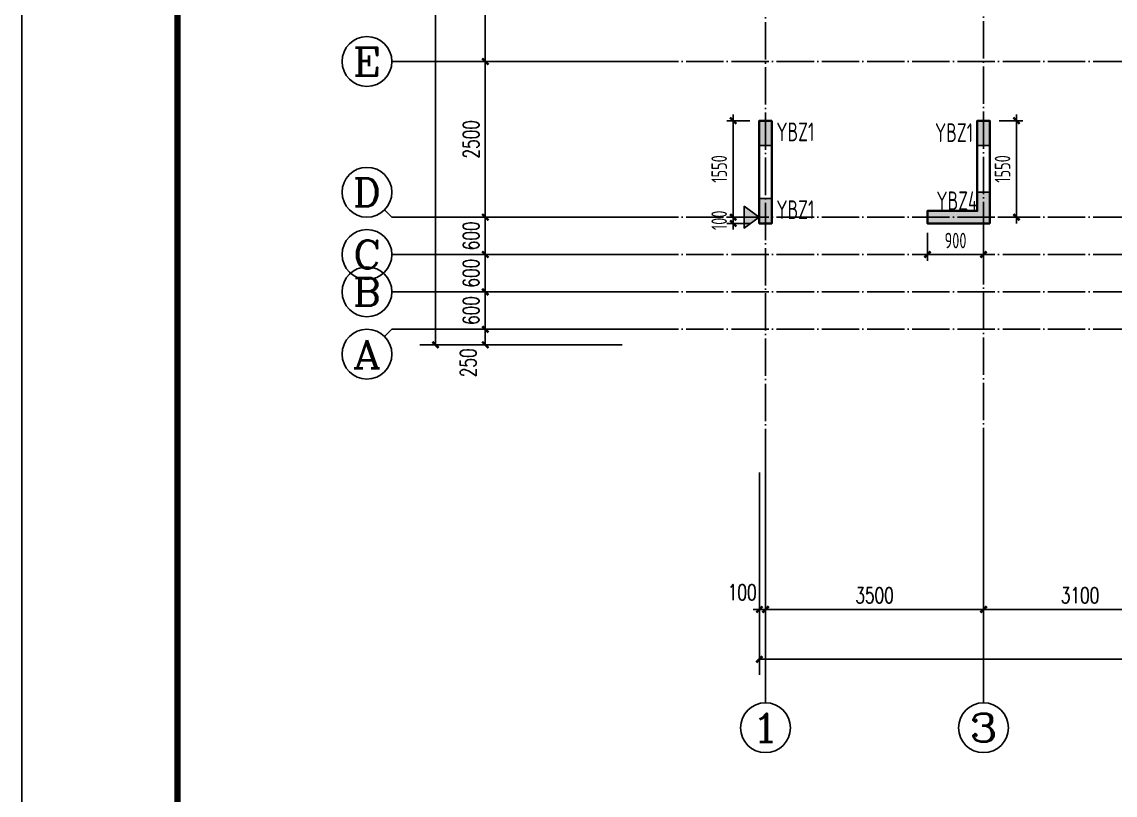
# Model space of a CAD drawing. Extents: x 393367 to 3005760, y 4998 to 826018.
# Drawn here: x 2339893 to 2357448, y 486994 to 499414 of the extents above; entities that cross this region are included whole.
import ezdxf
from ezdxf.enums import TextEntityAlignment as Align

# ---------------------------------------------------------------- set-up
doc = ezdxf.new("R2010")
doc.units = 0
doc.header["$LTSCALE"] = 1000
doc.linetypes.add('DOTE', pattern=[2.42, 2, -0.2, 0.02, -0.2])
doc.linetypes.add('H1墙柱虚线', pattern=[2.8, 2, -0.8])
doc.layers.get('0').update_dxf_attribs({"linetype": 'CONTINUOUS'})
doc.layers.get('Defpoints').update_dxf_attribs({"linetype": 'CONTINUOUS'})
for name, color, linetype in [('-TK', 7, 'CONTINUOUS'), ('AXIS', 3, 'CONTINUOUS'), ('AXIS_TEXT', 7, 'CONTINUOUS'), ('COLU_HATCH', 251, 'CONTINUOUS'), ('COLU_TH', 5, 'CONTINUOUS'), ('DIM', 3, 'CONTINUOUS'), ('DOTE', 8, 'DOTE'), ('S-WALL-WLINE2', 191, 'H1墙柱虚线'), ('S-砼墙', 150, 'CONTINUOUS'), ('TEXT', 7, 'CONTINUOUS'), ('WALL', 130, 'CONTINUOUS')]:
    doc.layers.add(name, color=color, linetype=linetype)
doc.layers.add('yichutu', color=7, linetype='CONTINUOUS', true_color=0xffffff, plot=False)
doc.styles.add('_TCH_AXIS', font='COMPLEX', dxfattribs={"bigfont": 'GBCBIG'})
doc.styles.add('_TCH_DIM_T3', font='SIMPLEX', dxfattribs={"width": 0.705882, "bigfont": 'GBCBIG'})
doc.styles.add('COMPLEX', font='COMPLEX')
doc.styles.add('TSSD_Rein', font='Tssdeng.shx', dxfattribs={"width": 0.7, "bigfont": 'hztxt.shx'})
doc.dimstyles.new('_TCH_ARCH&&100', dxfattribs={"dimtxt": 255, "dimasz": 100, "dimexe": 250, "dimexo": 300, "dimgap": 100, "dimtad": 1, "dimdec": 0, "dimzin": 0, "dimdsep": 46, "dimtxsty": '_TCH_DIM_T3', "dimblk": 'ARCHTICK', "dimcen": 0.09, "dimclrt": 7, "dimazin": 2, "dimtfac": 1, "dimtdec": 0, "dimtix": 1, "dimtmove": 2, "dimatfit": 3, "dimldrblk": 'ARCHTICK', "dimfxl": 1, "dimtolj": 1, "dimtzin": 0, "dimarcsym": 0})
doc.dimstyles.new('TSSD_100_100$0', dxfattribs={"dimtxt": 250, "dimasz": 100, "dimexe": 100, "dimexo": 250, "dimgap": 100, "dimtad": 1, "dimdec": 0, "dimzin": 0, "dimdsep": 46, "dimtxsty": 'TSSD_Rein', "dimblk": 'ARCHTICK', "dimcen": 0, "dimdle": 100, "dimclrt": 7, "dimadec": 0, "dimazin": 0, "dimtfac": 1, "dimtdec": 0, "dimtix": 1, "dimtmove": 2, "dimatfit": 3, "dimldrblk": '_tsdbk', "dimfxl": 1, "dimtolj": 1, "dimtzin": 0, "dimarcsym": 0})

# ---------------------------------------------------------------- blocks, each defined once
blk = doc.blocks.new('_ArchTick')
at = {"color": 0, "linetype": 'ByBlock', "const_width": 0.4}
blk.add_lwpolyline([(-0.5, -0.5), (0.5, 0.5)], dxfattribs=at)
blk = doc.blocks.new('*D87')
at = {"layer": 'AXIS', "color": 0, "lineweight": -2, "transparency": 16777216}
for p, q in [((2349535, 494477), (2347085, 494477)), ((2347335, 494227), (2347335, 494477)), ((2349535, 494227), (2347085, 494227))]:
    blk.add_line(p, q, dxfattribs=at)
at = {"layer": 'Defpoints', "color": 0, "transparency": 16777216}
for p in [(2347335, 494477), (2349835, 494477), (2349835, 494227)]:
    blk.add_point(p, dxfattribs=at)
at = {"layer": 'AXIS', "color": 0, "lineweight": -2, "transparency": 16777216, "xscale": 100, "yscale": 100, "zscale": 100}
for p, rotation in [((2347335, 494477), 90), ((2347335, 494227), 270)]:
    blk.add_blockref('_ArchTick', p, dxfattribs=dict(at, rotation=rotation))
at = {"layer": 'AXIS', "color": 7, "transparency": 16777216, "insert": (2347060, 493938), "char_height": 255, "attachment_point": 5, "rotation": 90, "style": '_TCH_DIM_T3'}
blk.add_mtext('\\A1;250', dxfattribs=at)
blk = doc.blocks.new('*D88')
at = {"layer": 'AXIS', "color": 0, "lineweight": -2, "transparency": 16777216}
for p, q in [((2349535, 495077), (2347085, 495077)), ((2347335, 495077), (2347335, 495177)), ((2347335, 494477), (2347335, 495077)), ((2349535, 494477), (2347085, 494477)), ((2347335, 494477), (2347335, 494377))]:
    blk.add_line(p, q, dxfattribs=at)
at = {"layer": 'Defpoints', "color": 0, "transparency": 16777216}
for p in [(2347335, 495077), (2349835, 495077), (2349835, 494477)]:
    blk.add_point(p, dxfattribs=at)
at = {"layer": 'AXIS', "color": 0, "lineweight": -2, "transparency": 16777216, "xscale": 100, "yscale": 100, "zscale": 100}
for p, rotation in [((2347335, 495077), 270), ((2347335, 494477), 90)]:
    blk.add_blockref('_ArchTick', p, dxfattribs=dict(at, rotation=rotation))
at = {"layer": 'AXIS', "color": 7, "transparency": 16777216, "insert": (2347107, 494777), "char_height": 255, "attachment_point": 5, "rotation": 90, "style": '_TCH_DIM_T3'}
blk.add_mtext('\\A1;600', dxfattribs=at)
blk = doc.blocks.new('*D89')
at = {"layer": 'AXIS', "color": 0, "lineweight": -2, "transparency": 16777216}
for p, q in [((2347335, 495677), (2347335, 495777)), ((2349535, 495677), (2347085, 495677)), ((2347335, 495077), (2347335, 495677)), ((2349535, 495077), (2347085, 495077)), ((2347335, 495077), (2347335, 494977))]:
    blk.add_line(p, q, dxfattribs=at)
at = {"layer": 'Defpoints', "color": 0, "transparency": 16777216}
for p in [(2347335, 495677), (2349835, 495677), (2349835, 495077)]:
    blk.add_point(p, dxfattribs=at)
at = {"layer": 'AXIS', "color": 0, "lineweight": -2, "transparency": 16777216, "xscale": 100, "yscale": 100, "zscale": 100}
for p, rotation in [((2347335, 495677), 270), ((2347335, 495077), 90)]:
    blk.add_blockref('_ArchTick', p, dxfattribs=dict(at, rotation=rotation))
at = {"layer": 'AXIS', "color": 7, "transparency": 16777216, "insert": (2347107, 495377), "char_height": 255, "attachment_point": 5, "rotation": 90, "style": '_TCH_DIM_T3'}
blk.add_mtext('\\A1;600', dxfattribs=at)
blk = doc.blocks.new('*D90')
at = {"layer": 'AXIS', "color": 0, "lineweight": -2, "transparency": 16777216}
for p, q in [((2349535, 496277), (2347085, 496277)), ((2347335, 496277), (2347335, 496377)), ((2347335, 495677), (2347335, 496277)), ((2349535, 495677), (2347085, 495677)), ((2347335, 495677), (2347335, 495577))]:
    blk.add_line(p, q, dxfattribs=at)
at = {"layer": 'Defpoints', "color": 0, "transparency": 16777216}
for p in [(2347335, 496277), (2349835, 496277), (2349835, 495677)]:
    blk.add_point(p, dxfattribs=at)
at = {"layer": 'AXIS', "color": 0, "lineweight": -2, "transparency": 16777216, "xscale": 100, "yscale": 100, "zscale": 100}
for p, rotation in [((2347335, 496277), 270), ((2347335, 495677), 90)]:
    blk.add_blockref('_ArchTick', p, dxfattribs=dict(at, rotation=rotation))
at = {"layer": 'AXIS', "color": 7, "transparency": 16777216, "insert": (2347107, 495977), "char_height": 255, "attachment_point": 5, "rotation": 90, "style": '_TCH_DIM_T3'}
blk.add_mtext('\\A1;600', dxfattribs=at)
blk = doc.blocks.new('*D91')
at = {"layer": 'AXIS', "color": 0, "lineweight": -2, "transparency": 16777216}
for p, q in [((2349535, 498777), (2347085, 498777)), ((2347335, 496277), (2347335, 498777)), ((2349535, 496277), (2347085, 496277))]:
    blk.add_line(p, q, dxfattribs=at)
at = {"layer": 'Defpoints', "color": 0, "transparency": 16777216}
for p in [(2347335, 498777), (2349835, 498777), (2349835, 496277)]:
    blk.add_point(p, dxfattribs=at)
at = {"layer": 'AXIS', "color": 0, "lineweight": -2, "transparency": 16777216, "xscale": 100, "yscale": 100, "zscale": 100}
for p, rotation in [((2347335, 498777), 90), ((2347335, 496277), 270)]:
    blk.add_blockref('_ArchTick', p, dxfattribs=dict(at, rotation=rotation))
at = {"layer": 'AXIS', "color": 7, "transparency": 16777216, "insert": (2347107, 497527), "char_height": 255, "attachment_point": 5, "rotation": 90, "style": '_TCH_DIM_T3'}
blk.add_mtext('\\A1;2500', dxfattribs=at)
blk = doc.blocks.new('*D92')
at = {"layer": 'AXIS', "color": 0, "lineweight": -2, "transparency": 16777216}
for p, q in [((2349535, 500877), (2347085, 500877)), ((2347335, 498777), (2347335, 500877)), ((2349535, 498777), (2347085, 498777))]:
    blk.add_line(p, q, dxfattribs=at)
at = {"layer": 'Defpoints', "color": 0, "transparency": 16777216}
for p in [(2347335, 500877), (2349835, 500877), (2349835, 498777)]:
    blk.add_point(p, dxfattribs=at)
at = {"layer": 'AXIS', "color": 0, "lineweight": -2, "transparency": 16777216, "xscale": 100, "yscale": 100, "zscale": 100}
for p, rotation in [((2347335, 500877), 90), ((2347335, 498777), 270)]:
    blk.add_blockref('_ArchTick', p, dxfattribs=dict(at, rotation=rotation))
at = {"layer": 'AXIS', "color": 7, "transparency": 16777216, "insert": (2347107, 499827), "char_height": 255, "attachment_point": 5, "rotation": 90, "style": '_TCH_DIM_T3'}
blk.add_mtext('\\A1;2100', dxfattribs=at)
blk = doc.blocks.new('*D98')
at = {"layer": 'AXIS', "color": 0, "lineweight": -2, "transparency": 16777216}
for p, q in [((2349535, 509477), (2346285, 509477)), ((2346535, 494227), (2346535, 509477)), ((2349535, 494227), (2346285, 494227))]:
    blk.add_line(p, q, dxfattribs=at)
at = {"layer": 'Defpoints', "color": 0, "transparency": 16777216}
for p in [(2346535, 509477), (2349835, 509477), (2349835, 494227)]:
    blk.add_point(p, dxfattribs=at)
at = {"layer": 'AXIS', "color": 0, "lineweight": -2, "transparency": 16777216, "xscale": 100, "yscale": 100, "zscale": 100}
for p, rotation in [((2346535, 509477), 90), ((2346535, 494227), 270)]:
    blk.add_blockref('_ArchTick', p, dxfattribs=dict(at, rotation=rotation))
at = {"layer": 'AXIS', "color": 7, "transparency": 16777216, "insert": (2346307, 501852), "char_height": 255, "attachment_point": 5, "rotation": 90, "style": '_TCH_DIM_T3'}
blk.add_mtext('\\A1;15250', dxfattribs=at)
blk = doc.blocks.new('*D99')
at = {"layer": 'AXIS', "color": 0, "lineweight": -2, "transparency": 16777216}
for p, q in [((2351735, 492177), (2351735, 489727)), ((2351835, 492177), (2351835, 489727)), ((2351735, 489977), (2351635, 489977)), ((2351735, 489977), (2351835, 489977)), ((2351835, 489977), (2351935, 489977))]:
    blk.add_line(p, q, dxfattribs=at)
at = {"layer": 'Defpoints', "color": 0, "transparency": 16777216}
for p in [(2351735, 492477), (2351835, 492477), (2351835, 489977)]:
    blk.add_point(p, dxfattribs=at)
at = {"layer": 'AXIS', "color": 0, "lineweight": -2, "transparency": 16777216, "xscale": 100, "yscale": 100, "zscale": 100}
blk.add_blockref('_ArchTick', (2351735, 489977), dxfattribs=at)
at = {"layer": 'AXIS', "color": 0, "lineweight": -2, "transparency": 16777216, "xscale": 100, "yscale": 100, "zscale": 100, "rotation": 180}
blk.add_blockref('_ArchTick', (2351835, 489977), dxfattribs=at)
at = {"layer": 'AXIS', "color": 7, "transparency": 16777216, "insert": (2351460, 490252), "char_height": 255, "attachment_point": 5, "style": '_TCH_DIM_T3'}
blk.add_mtext('\\A1;100', dxfattribs=at)
blk = doc.blocks.new('*D100')
at = {"layer": 'AXIS', "color": 0, "lineweight": -2, "transparency": 16777216}
for p, q in [((2351835, 492177), (2351835, 489727)), ((2355335, 492177), (2355335, 489727)), ((2351835, 489977), (2355335, 489977))]:
    blk.add_line(p, q, dxfattribs=at)
at = {"layer": 'Defpoints', "color": 0, "transparency": 16777216}
for p in [(2351835, 492477), (2355335, 492477), (2355335, 489977)]:
    blk.add_point(p, dxfattribs=at)
at = {"layer": 'AXIS', "color": 0, "lineweight": -2, "transparency": 16777216, "xscale": 100, "yscale": 100, "zscale": 100, "rotation": 180}
blk.add_blockref('_ArchTick', (2351835, 489977), dxfattribs=at)
at = {"layer": 'AXIS', "color": 0, "lineweight": -2, "transparency": 16777216, "xscale": 100, "yscale": 100, "zscale": 100}
blk.add_blockref('_ArchTick', (2355335, 489977), dxfattribs=at)
at = {"layer": 'AXIS', "color": 7, "transparency": 16777216, "insert": (2353585, 490204), "char_height": 255, "attachment_point": 5, "style": '_TCH_DIM_T3'}
blk.add_mtext('\\A1;3500', dxfattribs=at)
blk = doc.blocks.new('*D101')
at = {"layer": 'AXIS', "color": 0, "lineweight": -2, "transparency": 16777216}
for p, q in [((2355335, 492177), (2355335, 489727)), ((2358435, 492177), (2358435, 489727)), ((2355335, 489977), (2358435, 489977))]:
    blk.add_line(p, q, dxfattribs=at)
at = {"layer": 'Defpoints', "color": 0, "transparency": 16777216}
for p in [(2355335, 492477), (2358435, 492477), (2358435, 489977)]:
    blk.add_point(p, dxfattribs=at)
at = {"layer": 'AXIS', "color": 0, "lineweight": -2, "transparency": 16777216, "xscale": 100, "yscale": 100, "zscale": 100, "rotation": 180}
blk.add_blockref('_ArchTick', (2355335, 489977), dxfattribs=at)
at = {"layer": 'AXIS', "color": 0, "lineweight": -2, "transparency": 16777216, "xscale": 100, "yscale": 100, "zscale": 100}
blk.add_blockref('_ArchTick', (2358435, 489977), dxfattribs=at)
at = {"layer": 'AXIS', "color": 7, "transparency": 16777216, "insert": (2356885, 490204), "char_height": 255, "attachment_point": 5, "style": '_TCH_DIM_T3'}
blk.add_mtext('\\A1;3100', dxfattribs=at)
blk = doc.blocks.new('*D108')
at = {"layer": 'AXIS', "color": 0, "lineweight": -2, "transparency": 16777216}
for p, q in [((2351735, 492177), (2351735, 488927)), ((2406735, 492177), (2406735, 488927)), ((2351735, 489177), (2406735, 489177))]:
    blk.add_line(p, q, dxfattribs=at)
at = {"layer": 'Defpoints', "color": 0, "transparency": 16777216}
for p in [(2351735, 492477), (2406735, 492477), (2406735, 489177)]:
    blk.add_point(p, dxfattribs=at)
at = {"layer": 'AXIS', "color": 0, "lineweight": -2, "transparency": 16777216, "xscale": 100, "yscale": 100, "zscale": 100, "rotation": 180}
blk.add_blockref('_ArchTick', (2351735, 489177), dxfattribs=at)
at = {"layer": 'AXIS', "color": 0, "lineweight": -2, "transparency": 16777216, "xscale": 100, "yscale": 100, "zscale": 100}
blk.add_blockref('_ArchTick', (2406735, 489177), dxfattribs=at)
at = {"layer": 'AXIS', "color": 7, "transparency": 16777216, "insert": (2379235, 489404), "char_height": 255, "attachment_point": 5, "style": '_TCH_DIM_T3'}
blk.add_mtext('\\A1;55000', dxfattribs=at)
blk = doc.blocks.new('_axiso')
blk.add_circle((0, 0), 0.5)
at = {"layer": 'AXIS_TEXT', "style": 'COMPLEX', "width": 1.041667}
blk.add_attdef('A', text='', height=0.56, dxfattribs=at).set_placement((-0.25, -0.28), (0.25, -0.28), align=Align.FIT)
blk = doc.blocks.new('*D140')
at = {"layer": 'Defpoints', "color": 0, "transparency": 16777216}
for p in [(2351315, 496277), (2351835, 496277), (2351835, 496177)]:
    blk.add_point(p, dxfattribs=at)
at = {"layer": 'DIM', "color": 0, "lineweight": -2, "transparency": 16777216}
for p, q in [((2351585, 496277), (2351215, 496277)), ((2351315, 496277), (2351315, 496377)), ((2351315, 496177), (2351315, 496277)), ((2351585, 496177), (2351215, 496177)), ((2351315, 496177), (2351315, 496077))]:
    blk.add_line(p, q, dxfattribs=at)
at = {"layer": 'DIM', "color": 0, "lineweight": -2, "transparency": 16777216, "xscale": 100, "yscale": 100, "zscale": 100}
for p, rotation in [((2351315, 496277), 270), ((2351315, 496177), 90)]:
    blk.add_blockref('_ArchTick', p, dxfattribs=dict(at, rotation=rotation))
at = {"layer": 'DIM', "color": 7, "transparency": 16777216, "insert": (2351090, 496227), "char_height": 250, "attachment_point": 5, "rotation": 90, "style": 'TSSD_Rein'}
blk.add_mtext('\\A1;100', dxfattribs=at)
blk = doc.blocks.new('_tsdbk')
blk.add_line((-1, 0), (0, 0))
at = {"const_width": 0.5}
blk.add_lwpolyline([(-0.7, -0.7), (0.7, 0.7)], dxfattribs=at)
blk = doc.blocks.new('*D141')
at = {"layer": 'Defpoints', "color": 0, "transparency": 16777216}
for p in [(2351315, 497827), (2351835, 497827), (2351835, 496277)]:
    blk.add_point(p, dxfattribs=at)
at = {"layer": 'DIM', "color": 0, "lineweight": -2, "transparency": 16777216}
for p, q in [((2351315, 496177), (2351315, 497927)), ((2351585, 497827), (2351215, 497827)), ((2351585, 496277), (2351215, 496277))]:
    blk.add_line(p, q, dxfattribs=at)
at = {"layer": 'DIM', "color": 0, "lineweight": -2, "transparency": 16777216, "xscale": 100, "yscale": 100, "zscale": 100}
for p, rotation in [((2351315, 497827), 90), ((2351315, 496277), 270)]:
    blk.add_blockref('_ArchTick', p, dxfattribs=dict(at, rotation=rotation))
at = {"layer": 'DIM', "color": 7, "transparency": 16777216, "insert": (2351090, 497052), "char_height": 250, "attachment_point": 5, "rotation": 90, "style": 'TSSD_Rein'}
blk.add_mtext('\\A1;1550', dxfattribs=at)
blk = doc.blocks.new('*D142')
at = {"layer": 'Defpoints', "color": 0, "transparency": 16777216}
for p in [(2354435, 496277), (2355335, 496277), (2355335, 495677)]:
    blk.add_point(p, dxfattribs=at)
at = {"layer": 'DIM', "color": 0, "lineweight": -2, "transparency": 16777216}
for p, q in [((2354435, 496027), (2354435, 495577)), ((2355335, 496027), (2355335, 495577)), ((2354335, 495677), (2355435, 495677))]:
    blk.add_line(p, q, dxfattribs=at)
at = {"layer": 'DIM', "color": 0, "lineweight": -2, "transparency": 16777216, "xscale": 100, "yscale": 100, "zscale": 100, "rotation": 180}
blk.add_blockref('_ArchTick', (2354435, 495677), dxfattribs=at)
at = {"layer": 'DIM', "color": 0, "lineweight": -2, "transparency": 16777216, "xscale": 100, "yscale": 100, "zscale": 100}
blk.add_blockref('_ArchTick', (2355335, 495677), dxfattribs=at)
at = {"layer": 'DIM', "color": 7, "transparency": 16777216, "insert": (2354885, 495902), "char_height": 250, "attachment_point": 5, "style": 'TSSD_Rein'}
blk.add_mtext('\\A1;900', dxfattribs=at)
blk = doc.blocks.new('*D143')
at = {"layer": 'Defpoints', "color": 0, "transparency": 16777216}
for p in [(2355335, 497827), (2355865, 497827), (2355335, 496277)]:
    blk.add_point(p, dxfattribs=at)
at = {"layer": 'DIM', "color": 0, "lineweight": -2, "transparency": 16777216}
for p, q in [((2355865, 496177), (2355865, 497927)), ((2355585, 497827), (2355965, 497827)), ((2355585, 496277), (2355965, 496277))]:
    blk.add_line(p, q, dxfattribs=at)
at = {"layer": 'DIM', "color": 0, "lineweight": -2, "transparency": 16777216, "xscale": 100, "yscale": 100, "zscale": 100}
for p, rotation in [((2355865, 497827), 90), ((2355865, 496277), 270)]:
    blk.add_blockref('_ArchTick', p, dxfattribs=dict(at, rotation=rotation))
at = {"layer": 'DIM', "color": 7, "transparency": 16777216, "insert": (2355640, 497052), "char_height": 250, "attachment_point": 5, "rotation": 90, "style": 'TSSD_Rein'}
blk.add_mtext('\\A1;1550', dxfattribs=at)
blk = doc.blocks.new('A1')
blk.add_lwpolyline([(0, 59400), (0, 0), (84100, 0), (84100, 59400)], close=True)
at = {"const_width": 100}
blk.add_lwpolyline([(2500, 58400), (2500, 1000), (83100, 1000), (83100, 58400)], close=True, dxfattribs=at)
blk = doc.blocks.new('yct-841-594-84100-59400-100-1000')
at = {"layer": 'yichutu', "color": 7, "true_color": 0xffffff}
blk.add_lwpolyline([(0, 0), (0, 59400), (84100, 59400), (84100, 0)], close=True, dxfattribs=at)

msp = doc.modelspace()

# ---------------------------------------------------------------- hatches: boundary and pattern name
at = {"layer": 'COLU_HATCH'}
for points in [[(2351734.76273, 497826.99259), (2351934.76273, 497826.99259), (2351934.76273, 497426.99259), (2351734.76273, 497426.99259)], [(2355434.7629, 497426.98967), (2355434.7629, 497826.98967), (2355234.7629, 497826.98967), (2355234.7629, 497426.98967)], [(2355234.7629, 496376.98971), (2355234.7629, 496676.98971), (2355434.7629, 496676.98971), (2355434.7629, 496176.98971), (2354434.7566, 496176.98971), (2354434.7566, 496376.98971)], [(2351734.76273, 496176.9948), (2351934.76273, 496176.9948), (2351934.76273, 496576.9948), (2351734.76273, 496576.9948)]]:
    msp.add_hatch(color=256, dxfattribs=at).paths.add_polyline_path(points)
at = {"layer": 'S-WALL-WLINE2'}
msp.add_hatch(color=256, dxfattribs=at).paths.add_polyline_path([(2351491.09287, 496451.98994), (2351734.76273, 496276.98994), (2351491.09287, 496101.98994)])

# ---------------------------------------------------------------- linework, layer by layer
at = {"layer": 'AXIS'}
for p, q in [((2349834.75935, 498776.98994), (2345834.75935, 498776.98994)), ((2345717.60206, 496394.14722), (2345834.75935, 496276.98994)), ((2349834.75935, 496276.98994), (2345834.75935, 496276.98994)), ((2349834.75935, 495676.98994), (2345834.75935, 495676.98994)), ((2349834.75935, 495076.98994), (2345834.75935, 495076.98994)), ((2345717.60206, 494359.83265), (2345834.75935, 494476.98994)), ((2349834.75935, 494476.98994), (2345834.75935, 494476.98994)), ((2351834.75935, 492476.98994), (2351834.75935, 488476.98994)), ((2355334.75935, 492476.98994), (2355334.75935, 488476.98994))]:
    msp.add_line(p, q, dxfattribs=at)
at = {"layer": 'COLU_TH'}
for points in [[(2351734.76273, 497826.99259), (2351934.76273, 497826.99259), (2351934.76273, 497426.99259), (2351734.76273, 497426.99259)], [(2355434.7629, 497426.98967), (2355434.7629, 497826.98967), (2355234.7629, 497826.98967), (2355234.7629, 497426.98967)], [(2355234.7629, 496376.98971), (2355234.7629, 496676.98971), (2355434.7629, 496676.98971), (2355434.7629, 496176.98971), (2354434.7566, 496176.98971), (2354434.7566, 496376.98971)], [(2351734.76273, 496176.9948), (2351934.76273, 496176.9948), (2351934.76273, 496576.9948), (2351734.76273, 496576.9948)]]:
    msp.add_lwpolyline(points, close=True, dxfattribs=at)
at = {"layer": 'DOTE', "linetype": 'DOTE', "ltscale": 0.3}
for p, q in [((2351834.75935, 511026.98994), (2351834.75935, 492476.98994)), ((2355334.75935, 500876.98994), (2355334.75935, 492476.98994)), ((2349834.75935, 498776.98994), (2408634.75935, 498776.98994)), ((2349834.75935, 496276.98994), (2408634.75935, 496276.98994)), ((2349834.75935, 495676.98994), (2408634.75935, 495676.98994)), ((2349834.75935, 495076.98994), (2408634.75935, 495076.98994)), ((2349834.75935, 494476.98994), (2408634.75935, 494476.98994))]:
    msp.add_line(p, q, dxfattribs=at)
at = {"layer": 'S-砼墙', "color": 150, "lineweight": 35}
for points in [[(2351934.76273, 497826.99259), (2351734.76273, 497826.99259), (2351734.76273, 496176.9948), (2351934.76273, 496176.9948)], [(2355434.7629, 496176.98971), (2355434.7629, 497826.98967), (2355234.7629, 497826.98967), (2355234.7629, 496376.98971), (2354434.7566, 496376.98971), (2354434.7566, 496176.98971)]]:
    msp.add_lwpolyline(points, close=True, dxfattribs=at)
at = {"layer": 'WALL', "color": 0, "linetype": 'ByBlock'}
msp.add_lwpolyline([(2351491.09287, 496451.98994), (2351734.76273, 496276.98994), (2351491.09287, 496101.98994), (2351491.09287, 496451.98994)], close=True, dxfattribs=at)

# ---------------------------------------------------------------- block references
at = {"layer": '-TK'}
msp.add_blockref('A1', (2339893.38356, 458562.12225), dxfattribs=at)
at = {"layer": 'AXIS'}
ref = msp.add_blockref('_axiso', (2345434.75935, 498776.98994), dxfattribs=dict(at, xscale=800, yscale=800, zscale=800))
ref.add_attrib('A', 'E', dxfattribs={"layer": 'AXIS_TEXT', "height": 452.54834, "style": '_TCH_AXIS', "width": 1.3125}).set_placement((2345208.48518, 498550.71577), (2345661.03352, 498550.71577), align=Align.FIT)
ref = msp.add_blockref('_axiso', (2345434.75935, 496676.98994), dxfattribs=dict(at, xscale=800, yscale=800, zscale=800))
ref.add_attrib('A', 'D', dxfattribs={"layer": 'AXIS_TEXT', "height": 452.54834, "style": '_TCH_AXIS', "width": 1.235294}).set_placement((2345208.48518, 496450.71577), (2345661.03352, 496450.71577), align=Align.FIT)
ref = msp.add_blockref('_axiso', (2345434.75935, 495676.98994), dxfattribs=dict(at, xscale=800, yscale=800, zscale=800))
ref.add_attrib('A', 'C', dxfattribs={"layer": 'AXIS_TEXT', "height": 452.54834, "style": '_TCH_AXIS', "width": 1.4}).set_placement((2345208.48518, 495450.71577), (2345661.03352, 495450.71577), align=Align.FIT)
ref = msp.add_blockref('_axiso', (2345434.75935, 495076.98994), dxfattribs=dict(at, xscale=800, yscale=800, zscale=800))
ref.add_attrib('A', 'B', dxfattribs={"layer": 'AXIS_TEXT', "height": 452.54834, "style": '_TCH_AXIS', "width": 1.235294}).set_placement((2345208.48518, 494850.71577), (2345661.03352, 494850.71577), align=Align.FIT)
ref = msp.add_blockref('_axiso', (2345434.75935, 494076.98994), dxfattribs=dict(at, xscale=800, yscale=800, zscale=800))
ref.add_attrib('A', 'A', dxfattribs={"layer": 'AXIS_TEXT', "height": 452.54834, "style": '_TCH_AXIS', "width": 1.166667}).set_placement((2345208.48518, 493850.71577), (2345661.03352, 493850.71577), align=Align.FIT)
ref = msp.add_blockref('_axiso', (2351834.75935, 488076.98994), dxfattribs=dict(at, xscale=800, yscale=800, zscale=800))
ref.add_attrib('A', '1', dxfattribs={"layer": 'AXIS_TEXT', "height": 452.54834, "style": '_TCH_AXIS', "width": 2.333333}).set_placement((2351608.48518, 487850.71577), (2352061.03352, 487850.71577), align=Align.FIT)
ref = msp.add_blockref('_axiso', (2355334.75935, 488076.98994), dxfattribs=dict(at, xscale=800, yscale=800, zscale=800))
ref.add_attrib('A', '3', dxfattribs={"layer": 'AXIS_TEXT', "height": 452.54834, "style": '_TCH_AXIS', "width": 1.5}).set_placement((2355108.48518, 487850.71577), (2355561.03352, 487850.71577), align=Align.FIT)
at = {"layer": 'yichutu'}
msp.add_blockref('yct-841-594-84100-59400-100-1000', (2339893.38356, 458562.12225), dxfattribs=at)

# ---------------------------------------------------------------- texts
at = {"layer": 'TEXT', "color": 30, "style": 'TSSD_Rein', "width": 0.7}
for s, p in [('YBZ1', (2352007.59072, 497496.87692)), ('YBZ1', (2354555.74795, 497484.69124)), ('YBZ4', (2354577.86633, 496389.94311)), ('YBZ1', (2352007.59072, 496246.87913))]:
    msp.add_text(s, height=300, dxfattribs=at).set_placement(p)

# ---------------------------------------------------------------- dimensions: what is measured, and where the dimension line sits
at = {"layer": 'AXIS'}
for p1, p2, distance, picture, middle in [((2349834.75935, 494226.98994), (2349834.75935, 509476.98994), 3300, '*D98', (2346307.25935, 501851.98994)), ((2349834.75935, 498776.98994), (2349834.75935, 500876.98994), 2500, '*D92', (2347107.25935, 499826.98994)), ((2349834.75935, 496276.98994), (2349834.75935, 498776.98994), 2500, '*D91', (2347107.25935, 497526.98994)), ((2349834.75935, 495676.98994), (2349834.75935, 496276.98994), 2500, '*D90', (2347107.25935, 495976.98994)), ((2349834.75935, 495076.98994), (2349834.75935, 495676.98994), 2500, '*D89', (2347107.25935, 495376.98994)), ((2349834.75935, 494476.98994), (2349834.75935, 495076.98994), 2500, '*D88', (2347107.25935, 494776.98994)), ((2351734.75935, 492476.98994), (2406734.75935, 492476.98994), -3300, '*D108', (2379234.75935, 489404.48994)), ((2351834.75935, 492476.98994), (2355334.75935, 492476.98994), -2500, '*D100', (2353584.75935, 490204.48994)), ((2355334.75935, 492476.98994), (2358434.75935, 492476.98994), -2500, '*D101', (2356884.75935, 490204.48994))]:
    dim = msp.add_aligned_dim(p1=p1, p2=p2, distance=distance, dimstyle='_TCH_ARCH&&100', dxfattribs=at)
    dim.commit()
    dim.dimension.update_dxf_attribs({"geometry": picture, "text_midpoint": middle})
for base, p1, p2, angle, picture, middle in [((2347334.75935, 494476.98994), (2349834.75935, 494226.98994), (2349834.75935, 494476.98994), 90, '*D87', (2347059.75935, 493937.98994)), ((2351834.75935, 489976.98994), (2351734.75935, 492476.98994), (2351834.75935, 492476.98994), 0, '*D99', (2351459.75935, 490251.98994))]:
    dim = msp.add_linear_dim(base=base, p1=p1, p2=p2, angle=angle, dimstyle='_TCH_ARCH&&100', dxfattribs=at)
    dim.commit()
    dim.dimension.update_dxf_attribs({"geometry": picture, "text_midpoint": middle, "dimtype": 161})
at = {"layer": 'DIM'}
for base, p1, p2, picture, middle in [((2351314.67136, 497826.99259), (2351834.75935, 496276.98994), (2351834.75935, 497826.99259), '*D141', (2351089.67136, 497051.99126)), ((2355864.87749, 497826.98967), (2355334.75935, 496276.98994), (2355334.75935, 497826.98967), '*D143', (2355639.87749, 497051.9898)), ((2351314.67136, 496276.98994), (2351834.75935, 496176.9948), (2351834.75935, 496276.98994), '*D140', (2351089.67136, 496226.99237))]:
    dim = msp.add_linear_dim(base=base, p1=p1, p2=p2, angle=90, dimstyle='TSSD_100_100$0', dxfattribs=at)
    dim.commit()
    dim.dimension.update_dxf_attribs({"geometry": picture, "text_midpoint": middle})
dim = msp.add_linear_dim(base=(2355334.75935, 495676.98994), p1=(2354434.7566, 496276.98994), p2=(2355334.75935, 496276.98994), dimstyle='TSSD_100_100$0', dxfattribs=at)
dim.commit()
dim.dimension.update_dxf_attribs({"geometry": '*D142', "text_midpoint": (2354884.75797, 495901.98994)})

doc.saveas('drawing.dxf')
